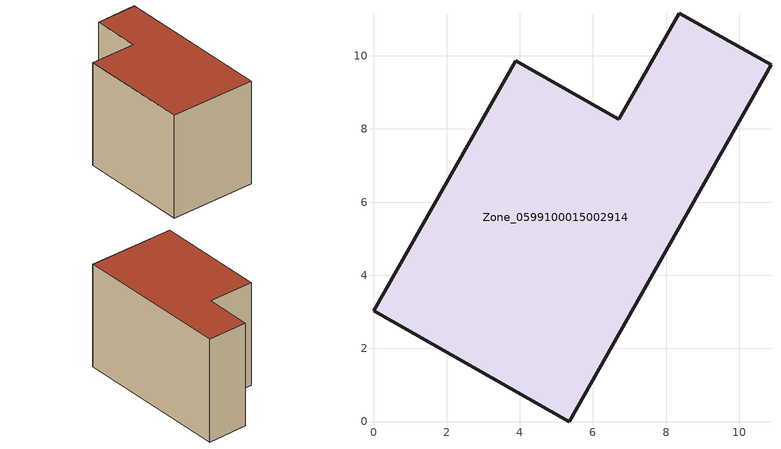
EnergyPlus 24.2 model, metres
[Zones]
Zone_0599100015002914
 floor ground (C_G): 5.35,0 0,3.04 3.9,9.86 6.7,8.27 8.36,11.16 10.87,9.75 z0.76
 wall outside (C_F): 0,3.04 5.35,0 10.87,9.75 8.36,11.16 6.7,8.27 3.9,9.86 0,3.04 z0.76:8.23
 roof outside (C_R): 3.9,9.86 0,3.04 5.35,0 10.87,9.75 8.36,11.16 6.7,8.27 z8.23
[BUILDING]
Pand.0599100015002914: North Axis=0; Terrain=City; Loads Convergence Tolerance Value=0.04; Temperature Convergence Tolerance Value=0.4; Solar Distribution=FullExterior; Maximum Number of Warmup Days=25; Minimum Number of Warmup Days=1
[Site:Location]
Rotterdam.The.Hague.AP_ZH_NLD Design_Conditions: Latitude=51.96; Longitude=4.45; Time Zone=1; Elevation=-4.5
[SITE:GROUNDTEMPERATURE:BUILDINGSURFACE]
18, 18, 18, 18, 18, 18, 18, 18, 18, 18, 18, 18
[MATERIAL] Thermal Absorptance=0.9; Solar Absorptance=0.7; Visible Absorptance=0.7
Name | Roughness | Thickness | Conductivity | Density | Specific Heat
G.TI.1946-1964 | MediumSmooth | 0.15 | 1 | 540 | 1210
F.TI.1946-1964 | Rough | 0.3 | 0.857143 | 1920 | 840
R.TI.1946-1964 | MediumRough | 0.2 | 0.277778 | 1500 | 1000
[CONSTRUCTION]
C_G: G.TI.1946-1964
C_F: F.TI.1946-1964
C_R: R.TI.1946-1964
[ZONE]
Zone_0599100015002914: Type=1; Multiplier=1; Ceiling Height=Autocalculate; Volume=Autocalculate; Floor Area=autocalculate; Part of Total Floor Area=Yes
[ZONEINFILTRATION:DESIGNFLOWRATE]
Infil_Zone_0599100015002914: Zone or ZoneList or Space or SpaceList=Zone_0599100015002914; Schedule=AlwaysOn; Design Flow Rate Calculation Method=Flow/Area; Flow Rate per Floor Area=0.003; Constant Term Coefficient=1; Temperature Term Coefficient=0; Velocity Term Coefficient=0; Velocity Squared Term Coefficient=0
[HVACTEMPLATE:ZONE:IDEALLOADSAIRSYSTEM]
Zone_0599100015002914: Maximum Heating Supply Air Temperature=50; Minimum Cooling Supply Air Temperature=13; Maximum Heating Supply Air Humidity Ratio=0.0156; Minimum Cooling Supply Air Humidity Ratio=0.0077; Heating Limit=NoLimit; Cooling Limit=NoLimit; Dehumidification Control Type=ConstantSensibleHeatRatio; Cooling Sensible Heat Ratio=0.7; Dehumidification Setpoint=60; Humidification Control Type=None; Humidification Setpoint=30; Outdoor Air Method=None; Outdoor Air Flow Rate per Person=0.00944; Outdoor Air Flow Rate per Zone Floor Area=0; Outdoor Air Flow Rate per Zone=0; Demand Controlled Ventilation Type=None; Outdoor Air Economizer Type=NoEconomizer; Heat Recovery Type=None; Sensible Heat Recovery Effectiveness=0.7; Latent Heat Recovery Effectiveness=0.65
[ZONECONTROL:THERMOSTAT]
ThermostatControl_Zone_0599100015002914: Zone or ZoneList=Zone_0599100015002914; Control Type Schedule=DualSetpointControlType; Control 1=Thermostat_Zone_0599100015002914; Temperature Difference Between Cutout And Setpoint=0
[THERMOSTATSETPOINT:DUALSETPOINT]
Thermostat_Zone_0599100015002914: Heating Setpoint Temperature Schedule=HeatingSetpoint_Zone_0599100015002914; Cooling Setpoint Temperature Schedule=CoolingSetpoint_Zone_0599100015002914
[SCHEDULE:COMPACT]
HeatingSetpoint_Zone_0599100015002914: Through: 12/31, For: AllDays, Until: 24:00, 21
CoolingSetpoint_Zone_0599100015002914: Through: 12/31, For: AllDays, Until: 24:00, 24
DualSetpointControlType: Through: 12/31, For: AllDays, Until: 24:00, 4
AlwaysOn: Through: 12/31, For: AllDays, Until: 24:00, 1
